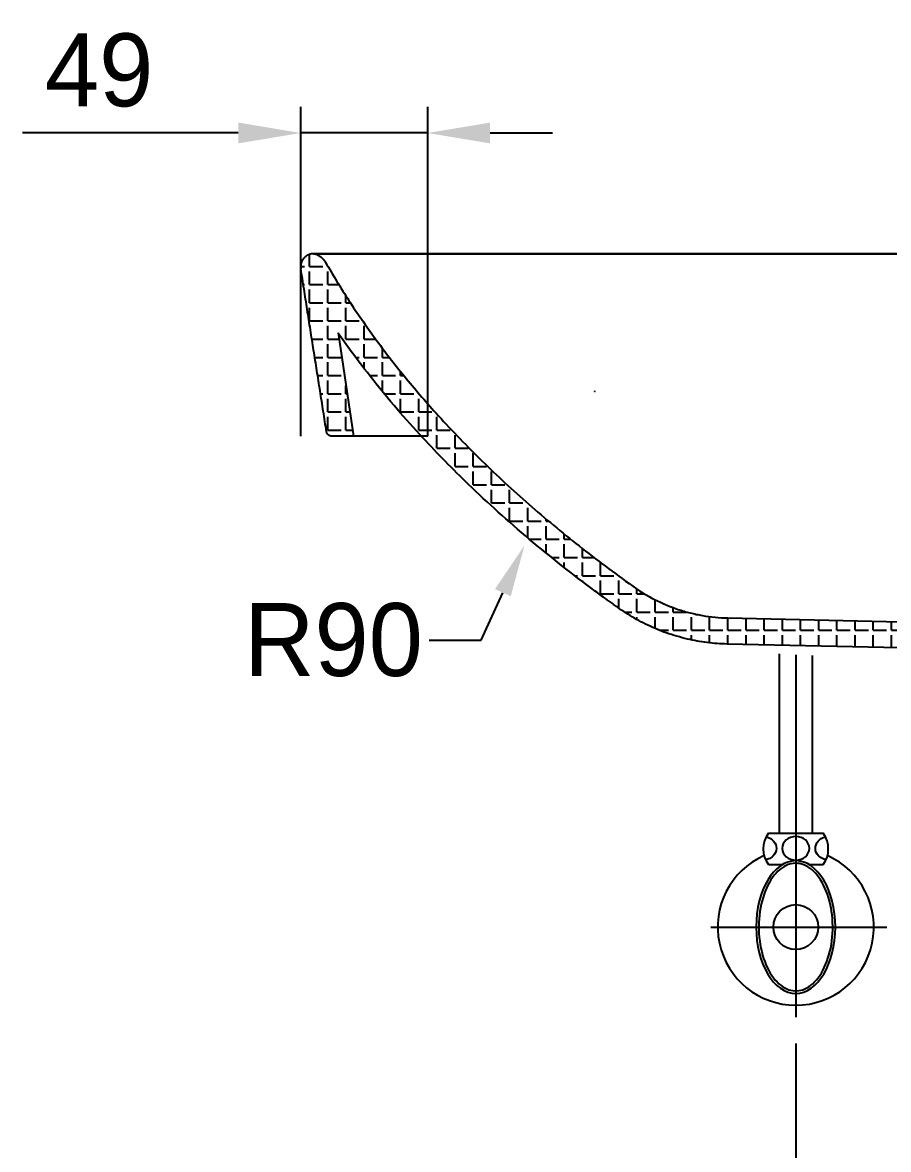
# Model space of a CAD drawing. Header units: millimetres. Extents: x 12282 to 14707, y -519 to 2912.
# Drawn here: x 12822.7 to 13155.3, y 786.2 to 1218.9 of the extents above; entities that cross this region are included whole.
import ezdxf
from ezdxf.lldxf.tags import DXFTag

# ---------------------------------------------------------------- set-up
doc = ezdxf.new("R2010")
doc.units = ezdxf.units.MM
doc.header["$LTSCALE"] = 0.2
for name, color, linetype in [('6', 6, 'Continuous'), ('DEFAULT', 7, 'Continuous'), ('Make2D$visible$lines', 18, 'Continuous')]:
    doc.layers.add(name, color=color, linetype=linetype)
doc.layers.add('DIM', color=3, linetype='Continuous', lineweight=15)
doc.layers.add('LINE', color=7, linetype='Continuous', lineweight=25)
doc.styles.add('____ 01', font='arial.ttf')
doc.styles.add('h', font='', dxfattribs={"height": 28})
doc.styles.get("Standard").update_dxf_attribs({"font": 'ISOCP.SHX', "bigfont": 'WHGTXT.SHX'})
doc.styles.get('h').set_extended_font_data('Haansoft Batang')
tags = doc.linetypes.add('Amconstr', pattern=[9999, 9999, 0]).pattern_tags.tags
tags[6:7] = [DXFTag(74, 4), DXFTag(75, 0), DXFTag(340, '0'), DXFTag(46, 1.0), DXFTag(50, 0.0), DXFTag(44, 0.0), DXFTag(45, 0.0)]
tags[4:5] = [DXFTag(74, 4), DXFTag(75, 0), DXFTag(340, '0'), DXFTag(46, 1.0), DXFTag(50, 0.0), DXFTag(44, 0.0), DXFTag(45, 0.0)]
doc.dimstyles.new('AM_ISO$0', dxfattribs={"dimtxt": 28, "dimasz": 24, "dimexe": 10, "dimexo": 0, "dimgap": 10, "dimtad": 1, "dimdec": 0, "dimdsep": 46, "dimtxsty": 'h', "dimcen": -5, "dimclrd": 256, "dimclre": 256, "dimclrt": 256, "dimadec": 0, "dimazin": 2, "dimtp": 0.1, "dimtm": 0.1, "dimtfac": 0.71, "dimtdec": 0, "dimtmove": 0, "dimatfit": 3, "dimfxl": 0, "dimlwd": -1, "dimlwe": -1, "dimarcsym": 0})
doc.dimstyles.new('DEFAULT', dxfattribs={"dimtxt": 30, "dimasz": 20, "dimexe": 20, "dimexo": 0.0625, "dimgap": 0.09, "dimtad": 1, "dimtoh": 1, "dimdec": 0, "dimzin": 0, "dimdsep": 46, "dimtxsty": '____ 01', "dimcen": 0.09, "dimadec": 0, "dimazin": 0, "dimtfac": 1, "dimtdec": 4, "dimtofl": 0, "dimtmove": 0, "dimatfit": 3, "dimfxl": 0, "dimtolj": 1, "dimtzin": 0, "dimarcsym": 0})
doc.dimstyles.new('Standard$0', dxfattribs={"dimtxt": 0.18, "dimasz": 0.18, "dimexe": 0.18, "dimexo": 0.0625, "dimgap": 0.09, "dimtad": 0, "dimtih": 1, "dimtoh": 1, "dimdec": 4, "dimzin": 0, "dimdsep": 46, "dimtxsty": 'Standard', "dimcen": 0.09, "dimadec": 0, "dimazin": 0, "dimtfac": 1, "dimtdec": 4, "dimtofl": 0, "dimtmove": 0, "dimatfit": 3, "dimfxl": 0, "dimtolj": 1, "dimtzin": 0, "dimarcsym": 0})
pattern_1 = [(0, (2923.4284, 133.38), (0, 6.985), [5.08, -1.905]), (90, (2923.4284, 133.38), (-6.985, 4e-16), [5.08, -1.905])]

# ---------------------------------------------------------------- blocks, each defined once
blk = doc.blocks.new('*D29')
at = {"layer": 'Defpoints', "color": 0, "linetype": 'Amconstr'}
for p in [(12929.5, 1176.47), (12929.5, 1060.1), (12978.29, 1060.1)]:
    blk.add_point(p, dxfattribs=at)
at = {"layer": 'LINE', "linetype": 'ByBlock'}
for p, q in [((12929.5, 1060.1), (12929.5, 1186.47)), ((12978.29, 1060.1), (12978.29, 1186.47)), ((12905.5, 1176.47), (12822.65, 1176.47)), ((12978.29, 1176.47), (12929.5, 1176.47)), ((13002.29, 1176.47), (13026.29, 1176.47))]:
    blk.add_line(p, q, dxfattribs=at)
at = {"layer": 'LINE', "linetype": 'Amconstr'}
for points in [[(12905.5, 1180.47), (12905.5, 1172.47), (12929.5, 1176.47)], [(13002.29, 1180.47), (13002.29, 1172.47), (12978.29, 1176.47)]]:
    blk.add_solid(points, dxfattribs=at)
at = {"layer": 'LINE', "linetype": 'Amconstr', "insert": (12852.08, 1200.51), "char_height": 28, "attachment_point": 5, "style": 'h'}
blk.add_mtext('49', dxfattribs=at)
blk = doc.blocks.new('*D33')
at = {"layer": 'Defpoints', "color": 0}
for p in [(13119.69, 836.94, -0.15), (13269.69, 836.94, -0.15), (13269.69, 644.63)]:
    blk.add_point(p, dxfattribs=at)
at = {"layer": 'DIM', "color": 0, "linetype": 'ByBlock', "lineweight": -2}
for p, q in [((13119.69, 826.94), (13119.69, 615.83)), ((13269.69, 826.94), (13269.69, 615.83)), ((13090.89, 644.63), (13062.09, 644.63)), ((13298.49, 644.63), (13327.29, 644.63))]:
    blk.add_line(p, q, dxfattribs=at)
at = {"layer": 'DIM', "color": 0}
for points in [[(13090.89, 649.43), (13090.89, 639.83), (13119.69, 644.63)], [(13298.49, 649.43), (13298.49, 639.83), (13269.69, 644.63)]]:
    blk.add_solid(points, dxfattribs=at)
at = {"layer": 'DIM', "color": 0, "insert": (13194.69, 644.63), "char_height": 28, "attachment_point": 5, "style": 'h'}
blk.add_mtext('\\A1;150', dxfattribs=at)
blk = doc.blocks.new('*D63')
at = {"layer": 'DEFAULT', "color": 0, "lineweight": -2}
for p, q in [((13042.5, 1077.2), (13042.5, 1077.38)), ((13042.41, 1077.29), (13042.59, 1077.29)), ((12998.86, 981.79), (13007.17, 999.98)), ((12978.86, 981.79), (12998.86, 981.79))]:
    blk.add_line(p, q, dxfattribs=at)
at = {"layer": 'DEFAULT', "color": 0}
blk.add_solid([(13004.14, 1001.37), (13010.21, 998.6), (13015.49, 1018.17)], dxfattribs=at)
at = {"layer": 'Defpoints', "color": 0}
for p in [(13042.5, 1077.29), (13015.49, 1018.17)]:
    blk.add_point(p, dxfattribs=at)
at = {"layer": 'DEFAULT', "color": 0, "insert": (12942.11, 981.79), "char_height": 28, "attachment_point": 5, "style": 'h'}
blk.add_mtext('\\A1;R90', dxfattribs=at)

msp = doc.modelspace()

# ---------------------------------------------------------------- hatches: boundary and pattern name
at = {"layer": 'LINE', "linetype": 'Amconstr'}
h = msp.add_hatch(dxfattribs=at)
h.set_pattern_fill('ANGLE', color=256)
h.set_pattern_definition(pattern_1)
edge = h.paths.add_edge_path()
edge.add_spline(control_points=[(12957.75, 1098.07), (12952.79, 1104.87), (12948.29, 1111.75)], knot_values=[17.797593, 17.797593, 17.797593, 33.71687, 33.71687, 33.71687], weights=[0.989634, 0.991264, 0.993464], degree=2, periodic=0)
edge.add_spline(control_points=[(12948.29, 1111.75), (12943.4, 1119.24), (12939.07, 1126.81)], knot_values=[0.380338, 0.380338, 0.380338, 17.797593, 17.797593, 17.797593], weights=[0.993464, 0.995871, 0.998959], degree=2, periodic=0)
edge.add_spline(control_points=[(12939.07, 1126.81), (12936.91, 1130.1), (12934.39, 1130.1)], knot_values=[-4.841205, -4.841205, -4.841205, 0.380338, 0.380338, 0.380338], weights=[1, 0.866747, 1], degree=2, periodic=0)
edge.add_spline(control_points=[(12934.39, 1130.1), (12934.24, 1130.09), (12934.09, 1130.08)], knot_values=[0.101846, 0.101846, 0.101846, 0.418165, 0.418165, 0.418165], weights=[0.995791, 0.989412, 0.984019], degree=2, periodic=0)
edge.add_spline(control_points=[(12934.09, 1130.08), (12933.95, 1130.07), (12933.82, 1130.05)], knot_values=[0.418165, 0.418165, 0.418165, 0.686525, 0.686525, 0.686525], weights=[0.984019, 0.979444, 0.975578], degree=2, periodic=0)
edge.add_spline(control_points=[(12933.82, 1130.05), (12933.46, 1130), (12933.1, 1129.9)], knot_values=[0.686525, 0.686525, 0.686525, 1.419135, 1.419135, 1.419135], weights=[0.975578, 0.965023, 0.959753], degree=2, periodic=0)
edge.add_spline(control_points=[(12933.1, 1129.9), (12932.97, 1129.86), (12932.84, 1129.82)], knot_values=[1.419135, 1.419135, 1.419135, 1.688105, 1.688105, 1.688105], weights=[0.959753, 0.957819, 0.956596], degree=2, periodic=0)
edge.add_spline(control_points=[(12932.84, 1129.82), (12932.49, 1129.69), (12932.16, 1129.52)], knot_values=[1.688105, 1.688105, 1.688105, 2.420313, 2.420313, 2.420313], weights=[0.956596, 0.953269, 0.955221], degree=2, periodic=0)
edge.add_spline(control_points=[(12932.16, 1129.52), (12932.04, 1129.46), (12931.93, 1129.39)], knot_values=[2.420313, 2.420313, 2.420313, 2.688613, 2.688613, 2.688613], weights=[0.955221, 0.955936, 0.95736], degree=2, periodic=0)
edge.add_spline(control_points=[(12931.93, 1129.39), (12931.73, 1129.27), (12931.54, 1129.13)], knot_values=[2.688613, 2.688613, 2.688613, 3.152847, 3.152847, 3.152847], weights=[0.95736, 0.959824, 0.96441], degree=2, periodic=0)
edge.add_spline(control_points=[(12931.54, 1129.13), (12931.43, 1129.05), (12931.32, 1128.96)], knot_values=[3.152847, 3.152847, 3.152847, 3.422222, 3.422222, 3.422222], weights=[0.96441, 0.967071, 0.970447], degree=2, periodic=0)
edge.add_spline(control_points=[(12931.32, 1128.96), (12931.04, 1128.73), (12930.8, 1128.47)], knot_values=[3.422222, 3.422222, 3.422222, 4.154683, 4.154683, 4.154683], weights=[0.970447, 0.979625, 0.994087], degree=2, periodic=0)
edge.add_spline(control_points=[(12930.8, 1128.47), (12930.75, 1128.41), (12930.71, 1128.36), (12930.67, 1128.31), (12930.63, 1128.27)], knot_values=[4.154683, 4.154683, 4.154683, 4.299216, 4.299216, 4.424716, 4.424716, 4.424716], weights=[0.994087, 0.996941, 1, 0.997344, 0.994842], degree=2, periodic=0)
edge.add_spline(control_points=[(12930.63, 1128.27), (12930.5, 1128.11), (12930.38, 1127.94)], knot_values=[4.424716, 4.424716, 4.424716, 4.836617, 4.836617, 4.836617], weights=[0.994842, 0.986632, 0.980093], degree=2, periodic=0)
edge.add_spline(control_points=[(12930.38, 1127.94), (12930.29, 1127.81), (12930.21, 1127.68)], knot_values=[4.836617, 4.836617, 4.836617, 5.157023, 5.157023, 5.157023], weights=[0.980093, 0.975007, 0.970931], degree=2, periodic=0)
edge.add_spline(control_points=[(12930.21, 1127.68), (12930.14, 1127.56), (12930.08, 1127.44)], knot_values=[5.157023, 5.157023, 5.157023, 5.426639, 5.426639, 5.426639], weights=[0.970931, 0.967502, 0.964788], degree=2, periodic=0)
edge.add_spline(control_points=[(12930.08, 1127.44), (12929.97, 1127.23), (12929.88, 1127.02)], knot_values=[5.426639, 5.426639, 5.426639, 5.890606, 5.890606, 5.890606], weights=[0.964788, 0.960118, 0.957568], degree=2, periodic=0)
edge.add_spline(control_points=[(12929.88, 1127.02), (12929.83, 1126.89), (12929.78, 1126.76)], knot_values=[5.890606, 5.890606, 5.890606, 6.158599, 6.158599, 6.158599], weights=[0.957568, 0.956095, 0.955329], degree=2, periodic=0)
edge.add_spline(control_points=[(12929.78, 1126.76), (12929.73, 1126.63), (12929.69, 1126.48)], knot_values=[6.158599, 6.158599, 6.158599, 6.448825, 6.448825, 6.448825], weights=[0.955329, 0.954499, 0.954499], degree=2, periodic=0)
edge.add_spline(control_points=[(12929.69, 1126.48), (12929.63, 1126.27), (12929.59, 1126.05)], knot_values=[6.448825, 6.448825, 6.448825, 6.891278, 6.891278, 6.891278], weights=[0.954499, 0.954499, 0.956427], degree=2, periodic=0)
edge.add_spline(control_points=[(12929.59, 1126.05), (12929.56, 1125.91), (12929.54, 1125.78)], knot_values=[6.891278, 6.891278, 6.891278, 7.160124, 7.160124, 7.160124], weights=[0.956427, 0.957598, 0.959481], degree=2, periodic=0)
edge.add_spline(control_points=[(12929.54, 1125.78), (12929.52, 1125.6), (12929.5, 1125.42)], knot_values=[7.160124, 7.160124, 7.160124, 7.523636, 7.523636, 7.523636], weights=[0.959481, 0.962027, 0.965875], degree=2, periodic=0)
edge.add_spline(control_points=[(12929.5, 1125.42), (12929.5, 1125.41), (12929.5, 1125.41)], knot_values=[7.523636, 7.523636, 7.523636, 7.529834, 7.529834, 7.529834], weights=[0.965875, 0.96594, 0.966006], degree=2, periodic=0)
edge.add_line((12929.5, 1125.41), (12929.5, 1124.79))
edge.add_spline(control_points=[(12929.5, 1124.79), (12929.51, 1124.69), (12929.52, 1124.59)], knot_values=[8.155824, 8.155824, 8.155824, 8.353406, 8.353406, 8.353406], weights=[0.983192, 0.986513, 0.990218], degree=2, periodic=0)
edge.add_spline(control_points=[(12929.52, 1124.59), (12929.53, 1124.47), (12929.55, 1124.36)], knot_values=[8.353406, 8.353406, 8.353406, 8.598431, 8.598431, 8.598431], weights=[0.990218, 0.994814, 1], degree=2, periodic=0)
edge.add_spline(control_points=[(12929.55, 1124.35), (12934.49, 1093.08), (12939.43, 1061.8)], knot_values=[0, 0, 0, 63.249925, 63.249925, 63.249925], degree=2, periodic=0)
edge.add_spline(control_points=[(12939.43, 1061.8), (12939.69, 1060.1), (12941.41, 1060.1)], knot_values=[1269.53438, 1269.53438, 1269.53438, 1272.378193, 1272.378193, 1272.378193], weights=[1, 0.75774, 1], degree=2, periodic=0)
edge.add_line((12941.41, 1060.1), (12949.8, 1060.1))
edge.add_line((12949.8, 1060.1), (12943.85, 1099.75))
edge.add_spline(control_points=[(12943.85, 1099.75), (12945.52, 1097.35), (12949.87, 1091.27), (12956.16, 1083.04), (12960.85, 1077.27), (12962.7, 1075.05)], knot_values=[1179.311876, 1179.311876, 1179.311876, 1179.311876, 1188.074158, 1201.727566, 1210.393282, 1210.393282, 1210.393282, 1210.393282], degree=3, periodic=0)
edge.add_spline(control_points=[(12962.7, 1075.05), (12963.98, 1073.52), (12968.26, 1068.46), (12972.67, 1063.51), (12975.81, 1060.1)], knot_values=[1159.423116, 1159.423116, 1159.423116, 1159.423116, 1165.393204, 1179.311876, 1179.311876, 1179.311876, 1179.311876], degree=3, periodic=0)
edge.add_line((12975.81, 1060.1), (12978.29, 1060.1))
edge.add_line((12978.29, 1060.1), (12978.29, 1072.53))
edge.add_spline(control_points=[(12978.29, 1072.53), (12974.15, 1077.23), (12970.24, 1081.98)], knot_values=[52.632722, 52.632722, 52.632722, 63.889663, 63.889663, 63.889663], weights=[0.985501, 0.98589, 0.986564], degree=2, periodic=0)
edge.add_spline(control_points=[(12970.24, 1081.98), (12963.67, 1089.96), (12957.75, 1098.07)], knot_values=[33.71687, 33.71687, 33.71687, 52.632722, 52.632722, 52.632722], weights=[0.986564, 0.987697, 0.989634], degree=2, periodic=0)
h = msp.add_hatch(dxfattribs=at)
h.set_pattern_fill('ANGLE', color=256)
h.set_pattern_definition(pattern_1)
edge = h.paths.add_edge_path()
edge.add_spline(control_points=[(13093.55, 990.26), (13091.92, 990.29), (13090.3, 990.39), (13087.08, 990.71), (13085.47, 990.93), (13082.27, 991.48), (13080.68, 991.82), (13077.54, 992.61), (13075.98, 993.07), (13071.36, 994.61), (13068.37, 995.87), (13062.59, 998.81), (13059.81, 1000.5), (13055.64, 1003.5)], knot_values=[152.027265, 152.027265, 152.027265, 152.027265, 156.89468, 156.89468, 161.762102, 161.762102, 166.629525, 166.629525, 171.496948, 171.496948, 181.235204, 181.235204, 190.973458, 190.973458, 190.973458, 190.973458], degree=3, periodic=0)
edge.add_spline(control_points=[(13055.64, 1003.5), (13040.53, 1014.31), (13026.73, 1025.77)], knot_values=[122.041941, 122.041941, 122.041941, 152.027265, 152.027265, 152.027265], weights=[0.996868, 0.991964, 0.989081], degree=2, periodic=0)
edge.add_spline(control_points=[(13026.73, 1025.77), (13016.53, 1034.24), (13007.09, 1043.01)], knot_values=[100.000992, 100.000992, 100.000992, 122.041941, 122.041941, 122.041941], weights=[0.989081, 0.986962, 0.985935], degree=2, periodic=0)
edge.add_spline(control_points=[(13007.09, 1043.01), (12994.9, 1054.35), (12984.06, 1066.12)], knot_values=[71.593213, 71.593213, 71.593213, 100.000992, 100.000992, 100.000992], weights=[0.985935, 0.984612, 0.985102], degree=2, periodic=0)
edge.add_spline(control_points=[(12984.06, 1066.12), (12981.12, 1069.31), (12978.29, 1072.53)], knot_values=[63.889663, 63.889663, 63.889663, 71.593213, 71.593213, 71.593213], weights=[0.985102, 0.985235, 0.985501], degree=2, periodic=0)
edge.add_line((12978.29, 1072.53), (12978.29, 1060.1))
edge.add_line((12978.29, 1060.1), (12975.81, 1060.1))
edge.add_spline(control_points=[(12975.81, 1060.1), (12976.04, 1059.85), (12977.05, 1058.76), (12978.06, 1057.67), (12978.86, 1056.83)], knot_values=[1154.956843, 1154.956843, 1154.956843, 1154.956843, 1155.953842, 1159.423116, 1159.423116, 1159.423116, 1159.423116], degree=3, periodic=0)
edge.add_spline(control_points=[(12978.86, 1056.83), (12983.77, 1051.61), (12992.43, 1042.88), (13001.44, 1034.51), (13005.25, 1031.08)], knot_values=[1118.07445, 1118.07445, 1118.07445, 1118.07445, 1139.583095, 1154.956843, 1154.956843, 1154.956843, 1154.956843], degree=3, periodic=0)
edge.add_spline(control_points=[(13005.25, 1031.08), (13005.3, 1031.03), (13009.27, 1027.46), (13015.38, 1022.15), (13021.57, 1017.03), (13023.71, 1015.29)], knot_values=[1093.783375, 1093.783375, 1093.783375, 1093.783375, 1093.997574, 1109.809509, 1118.07445, 1118.07445, 1118.07445, 1118.07445], degree=3, periodic=0)
edge.add_spline(control_points=[(13023.71, 1015.29), (13025.71, 1013.66), (13031.94, 1008.67), (13040, 1002.51), (13046.1, 998.05), (13047.85, 996.78)], knot_values=[1063.350606, 1063.350606, 1063.350606, 1063.350606, 1071.101558, 1087.299425, 1093.783375, 1093.783375, 1093.783375, 1093.783375], degree=3, periodic=0)
edge.add_arc((13377.32, 1452.57), 562.4, 234.1388, 234.3311)
edge.add_spline(control_points=[(13049.39, 995.68), (13049.84, 995.35), (13050.58, 994.82), (13051.44, 994.19), (13052.13, 993.71), (13053.58, 992.71), (13057.1, 990.44), (13062.76, 987.38), (13070.12, 984.34), (13077.77, 982.1), (13085.61, 980.7), (13090.75, 980.32), (13093.32, 980.26)], knot_values=[1016.019269, 1016.019269, 1016.019269, 1016.019269, 1017.695329, 1018.746163, 1019.228776, 1020.193857, 1024.052983, 1031.772679, 1039.49095, 1047.912385, 1055.631484, 1063.350606, 1063.350606, 1063.350606, 1063.350606], degree=3, periodic=0)
edge.add_line((13093.32, 980.26), (13194.67, 977.97))
edge.add_line((13194.67, 977.97), (13194.67, 987.97))
edge.add_line((13194.67, 987.97), (13093.55, 990.26))

# ---------------------------------------------------------------- linework, layer by layer
at = {"layer": '6', "color": 0}
for p, q in [((13113.34, 976.44, -0.27), (13113.34, 907.59, -0.27)), ((13119.69, 976.15, -0.27), (13119.69, 836.94, -0.27)), ((13126.04, 975.87, -0.27), (13126.04, 907.59, -0.27)), ((13109.19, 907.59, -0.27), (13113.34, 907.59, -0.27)), ((13113.34, 907.59, -0.27), (13130.19, 907.59, -0.27)), ((13109.19, 895.59, -0.27), (13114.55, 895.59, -0.27)), ((13124.83, 895.59, -0.27), (13130.19, 895.59, -0.27)), ((13087.06, 871.59, -0.27), (13154.66, 871.59, -0.27))]:
    msp.add_line(p, q, dxfattribs=at)
msp.add_circle((13119.69, 871.59, -0.27), 8.62, dxfattribs=at)
for centre, radius, start, end in [((13117.19, 901.59, -0.27), 10, 143.1301, 216.8699), ((13122.19, 901.59, -0.27), 10, 323.1301, 36.8699), ((13119.69, 871.59, -0.27), 30, 113.9173, 66.0827)]:
    msp.add_arc(centre, radius, start, end, dxfattribs=at)
at = {"layer": '6', "color": 0, "extrusion": (0, 0, -1)}
for centre, major_axis, start_param, end_param in [((13107.01, 901.82, -0.27), (-5.23, 0), 1.824119, 4.49897), ((13132.46, 901.82, -0.27), (5.23, 0), 1.800504, 4.443058)]:
    msp.add_ellipse(centre, major_axis=major_axis, ratio=0.866391, start_param=start_param, end_param=end_param, dxfattribs=at)
for centre, major_axis, ratio in [((13119.69, 901.82, -0.27), (-5.23, 0), 0.866391), ((13119.69, 871.59, -0.27), (0, 25.5), 0.596529)]:
    msp.add_ellipse(centre, major_axis=major_axis, ratio=ratio, dxfattribs=at)
at = {"layer": '6', "color": 0}
msp.add_open_spline([(13119.69, 896.09, -0.27), (13121.77, 896.09, -0.27), (13123.87, 895.29, -0.27), (13127.76, 892.04, -0.27), (13129.54, 889.6, -0.27), (13132.26, 883.57, -0.27), (13133.21, 879.99, -0.27), (13134.06, 872.48, -0.27), (13133.96, 868.55, -0.27), (13132.73, 861.19, -0.27), (13131.6, 857.77, -0.27), (13128.59, 852.18, -0.27), (13126.71, 850.02, -0.27), (13122.71, 847.38, -0.27), (13120.6, 846.88, -0.27), (13116.44, 847.48, -0.27), (13114.36, 848.6, -0.27), (13110.61, 852.43, -0.27), (13108.96, 855.14, -0.27), (13106.55, 861.56, -0.27), (13105.78, 865.27, -0.27), (13105.32, 872.88, -0.27), (13105.62, 876.78, -0.27), (13107.23, 883.93, -0.27), (13108.53, 887.16, -0.27), (13111.8, 892.27, -0.27), (13113.76, 894.13, -0.27), (13117.08, 895.78, -0.27), (13118.39, 896.09, -0.27), (13119.69, 896.09, -0.27)], degree=3, knots=[0, 0, 0, 0, 0.46111, 0.46111, 0.922219, 0.922219, 1.383329, 1.383329, 1.844439, 1.844439, 2.305549, 2.305549, 2.766658, 2.766658, 3.227768, 3.227768, 3.688878, 3.688878, 4.149988, 4.149988, 4.611097, 4.611097, 5.072207, 5.072207, 5.533317, 5.533317, 5.994427, 5.994427, 6.283185, 6.283185, 6.283185, 6.283185], dxfattribs=at)
at = {"layer": 'DEFAULT', "color": 0}
for p, q in [((12934.99, 1130.1, 0.13), (12935.79, 1130.1, 0.13)), ((12943.85, 1099.75, 0.13), (12949.8, 1060.1, 0.13)), ((12949.8, 1060.1, 0.13), (12941.41, 1060.1, 0.13)), ((12978.29, 1060.1, 0.13), (12949.8, 1060.1, 0.13)), ((13093.55, 990.26, 0.13), (13194.69, 987.97, 0.13)), ((13194.69, 977.97, 0.13), (13093.32, 980.26, 0.13))]:
    msp.add_line(p, q, dxfattribs=at)
msp.add_lwpolyline([(12935.79, 1130.1), (13454.38, 1130.1)], dxfattribs=at)
msp.add_arc((13377.32, 1452.57, 0.13), 562.4, 234.1388, 234.3311, dxfattribs=at)
for points, weights in [([(12934.39, 1130.1, 0.13), (12936.91, 1130.1, 0.13), (12939.07, 1126.81, 0.13)], [1, 0.866746735135, 1]), ([(12939.07, 1126.81, 0.13), (12977.68, 1059.32, 0.13), (13055.64, 1003.5, 0.13)], [0.998959447571, 0.972067313208, 0.996868128768]), ([(12941.41, 1060.1, 0.13), (12939.69, 1060.1, 0.13), (12939.43, 1061.8, 0.13)], [1, 0.757740325971, 0.999999768869])]:
    msp.add_rational_spline(points, weights, degree=2, dxfattribs=at)
for points, knots in [([(13047.85, 996.78, 0.13), (13046.1, 998.05, 0.13), (13040, 1002.51, 0.13), (13029.75, 1010.34, 0.13), (13017.33, 1020.45, 0.13), (13005.4, 1030.82, 0.13), (12991.63, 1043.61, 0.13), (12978.66, 1056.8, 0.13), (12966.55, 1070.36, 0.13), (12957.37, 1081.46, 0.13), (12949.87, 1091.27, 0.13), (12945.52, 1097.35, 0.13), (12943.85, 1099.75, 0.13)], [1063.350606, 1063.350606, 1063.350606, 1063.350606, 1069.834557, 1086.032424, 1102.048316, 1117.860251, 1133.448198, 1158.426117, 1173.341789, 1187.977592, 1201.631001, 1210.393282, 1210.393282, 1210.393282, 1210.393282]), ([(13055.64, 1003.5, 0.13), (13059.81, 1000.5, 0.13), (13062.59, 998.81, 0.13), (13068.37, 995.87, 0.13), (13071.36, 994.61, 0.13), (13075.98, 993.07, 0.13), (13077.54, 992.61, 0.13), (13080.68, 991.82, 0.13), (13082.27, 991.48, 0.13), (13085.47, 990.93, 0.13), (13087.08, 990.71, 0.13), (13090.3, 990.39, 0.13), (13091.92, 990.29, 0.13), (13093.55, 990.26, 0.13)], [152.027265, 152.027265, 152.027265, 152.027265, 161.765518, 161.765518, 171.503775, 171.503775, 176.371198, 176.371198, 181.23862, 181.23862, 186.106043, 186.106043, 190.973458, 190.973458, 190.973458, 190.973458]), ([(13093.32, 980.26, 0.13), (13090.75, 980.32, 0.13), (13085.61, 980.7, 0.13), (13077.77, 982.1, 0.13), (13070.12, 984.34, 0.13), (13062.76, 987.38, 0.13), (13057.1, 990.44, 0.13), (13053.58, 992.71, 0.13), (13052.13, 993.71, 0.13), (13051.44, 994.19, 0.13), (13050.58, 994.82, 0.13), (13049.84, 995.35, 0.13), (13049.39, 995.68, 0.13)], [1016.019269, 1016.019269, 1016.019269, 1016.019269, 1023.738391, 1031.45749, 1039.878925, 1047.597196, 1055.316893, 1059.176018, 1060.141099, 1060.623712, 1061.674546, 1063.350606, 1063.350606, 1063.350606, 1063.350606])]:
    msp.add_open_spline(points, degree=3, knots=knots, dxfattribs=at)
at = {"layer": 'LINE', "linetype": 'Amconstr'}
msp.add_line((12978.29, 1060.1, 0.13), (12978.29, 1186.41, 0.13), dxfattribs=at)
at = {"layer": 'Make2D$visible$lines', "color": 0}
msp.add_rational_spline([(12934.49, 1130.1, 0.13), (12932.2, 1130.1, 0.13), (12930.71, 1128.36, 0.13), (12929.21, 1126.62, 0.13), (12929.55, 1124.36, 0.13)], [1, 0.908998442778, 1, 0.908998442778, 1], degree=2, knots=[0, 0, 0, 4.299216, 4.299216, 8.598431, 8.598431, 8.598431], dxfattribs=at)
for points, degree in [([(12954.27, 1130.1, 0.13), (12947.68, 1130.1, 0.13), (12941.09, 1130.1, 0.13), (12934.49, 1130.1, 0.13)], 3), ([(13435.1, 1130.1, 0.13), (13194.69, 1130.1, 0.13), (12954.27, 1130.1, 0.13)], 2), ([(12939.43, 1061.8, 0.13), (12934.49, 1093.08, 0.13), (12929.55, 1124.35, 0.13)], 2)]:
    msp.add_open_spline(points, degree=degree, dxfattribs=at)

# ---------------------------------------------------------------- dimensions: what is measured, and where the dimension line sits
at = {"layer": 'DEFAULT', "color": 0}
dim = msp.add_radius_dim(center=(13042.5, 1077.29), mpoint=(13015.49, 1018.17), text='R90', dimstyle='DEFAULT', override={"dimtad": 0, "dimtxsty": 'h', "dimtofl": 0}, dxfattribs=at)
dim.commit()
dim.dimension.update_dxf_attribs({"geometry": '*D63', "text_midpoint": (12942.11, 981.79)})
at = {"layer": 'DIM', "color": 0}
dim = msp.add_linear_dim(base=(13269.69, 644.63, -0.12), p1=(13119.69, 836.94, -0.27), p2=(13269.69, 836.94, -0.27), dimstyle='Standard$0', override={"dimscale": 160, "dimgap": 0.06, "dimdec": 0, "dimtxsty": 'h', "dimarcsym": 1}, dxfattribs=at)
dim.commit()
dim.dimension.update_dxf_attribs({"geometry": '*D33', "text_midpoint": (13194.69, 644.63, -0.12)})
at = {"layer": 'LINE', "linetype": 'Amconstr'}
dim = msp.add_linear_dim(base=(12929.5, 1176.47, 0.13), p1=(12978.29, 1060.1, 0.13), p2=(12929.5, 1060.1, 0.13), dimstyle='AM_ISO$0', dxfattribs=at)
dim.commit()
dim.dimension.update_dxf_attribs({"geometry": '*D29', "text_midpoint": (12852.08, 1200.51, 0.13)})

doc.saveas('drawing.dxf')
